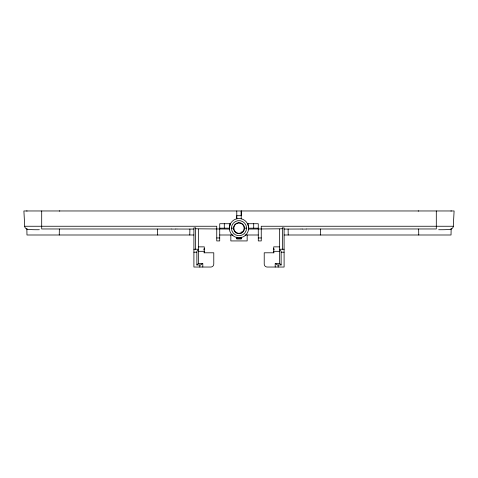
<?xml version="1.0" encoding="UTF-8"?>
<svg xmlns="http://www.w3.org/2000/svg" width="478" height="478" viewBox="0 0 478 478"><rect width="100%" height="100%" fill="white"/><g stroke="black" fill="none" stroke-linecap="round" stroke-linejoin="round"><path stroke-width="0.72" d="M236.777 218.697L236.777 217.323M236.777 216.403L236.777 215.751M241.223 215.68L241.223 210.965L241.223 218.787M248.608 228.956L248.644 228.173A9.614 9.56 -89.7 0 0 248.058 224.917L248.076 223.722M59.248 234.997L59.35 229.064M189.79 234.997L189.891 229.064M320.332 234.997L320.439 229.064M451.136 228.95L451.029 234.997L284.099 234.997M204.285 248.345L203.843 249.928M450.963 228.992L451.029 228.98A2.97 2.97 0 0 0 453.299 226.249L454.1 210.965L23.9 210.965L24.701 226.249A2.97 2.97 0 0 0 26.935 228.968L27.055 228.998M199.84 267.035L199.84 264.961L196.87 264.961L198.352 263.48L198.352 229.064M240.607 215.715L237.291 215.709M170.76 229.016L171.805 228.98M301.068 229.022L302.329 228.98M170.341 229.028L41.7 228.968L41.7 210.965M300.865 229.028L284.099 229.064M236.777 238.068L241.223 238.068M230.444 223.722L219.737 223.722L219.713 240.918L216.749 240.93L216.749 226.249L24.701 226.249M247.556 223.722L258.263 223.722L258.287 240.918L261.251 240.93L261.251 226.249L453.299 226.249M229.673 229.064L196.428 228.807A4.009 2.832 -87 0 1 195.383 227.922L193.901 227.916L193.901 267.035L210.816 267.035A2.97 2.97 0 0 0 213.78 264.071L213.78 252.796L203.891 252.796M248.327 229.064L281.572 228.807A4.009 2.832 87 0 0 282.618 227.922L284.099 227.916L284.099 267.035L267.184 267.035A2.97 2.97 0 0 1 264.22 264.071L264.22 252.796L274.109 252.796M219.713 228.173L229.356 228.173A2.958 0.317 -84 0 1 229.356 228.317M231.436 228.173L233.802 228.173M244.192 228.173A5.192 5.192 0 0 1 236.407 232.666A5.192 5.192 0 0 1 236.407 223.674A5.192 5.192 0 0 1 244.192 228.173L246.564 228.173A7.564 7.564 0 0 1 235.218 234.722A7.564 7.564 0 0 1 235.218 221.619A7.564 7.564 0 0 1 246.564 228.173M248.644 228.173A9.644 9.644 0 0 0 234.178 219.82A9.644 9.644 0 0 0 234.178 236.52A9.644 9.644 0 0 0 248.644 228.173L258.287 228.173M193.901 229.064L177.117 229.028M193.901 234.997L26.971 234.997L26.864 228.95M219.713 234.997L233.067 234.997M244.933 234.997L258.287 234.997M216.749 237.96L219.713 237.96M258.287 237.96L261.251 237.96M236.777 238.594L241.223 238.594M198.352 246.863L204.285 246.863L204.285 252.796M279.648 246.863L273.715 246.863L273.715 252.796M193.901 249.235L198.352 249.235M279.648 249.235L284.099 249.235M198.352 251.314L204.285 251.314M273.715 251.314L279.648 251.314M193.901 252.205L196.87 252.205L196.87 264.961M284.099 252.205L281.13 252.205L281.13 264.961L278.16 264.961L278.16 267.035M198.352 263.48L202.803 263.48L202.803 267.035M281.13 264.961L279.648 263.48L275.197 263.48L275.197 267.035M306.213 228.98L436.3 228.968L436.3 210.965M175.653 228.98L176.908 229.022M274.157 249.928L273.715 248.345M418.65 229.064L418.752 234.997M288.109 229.064L288.21 234.997M157.561 229.064L157.668 234.997M282.612 227.916L282.612 249.235M279.648 229.064L279.648 263.48M253.704 223.722L253.704 228.173M247.162 234.997L247.162 240.93L230.838 240.93L230.838 234.997M241.223 231.764L241.223 233.115M241.223 237.154L241.223 239L236.777 239L236.777 237.154M236.777 210.965L236.777 218.787M229.924 223.722L229.924 224.911M224.296 223.722L224.296 228.173M195.388 227.916L195.388 249.235M279.624 249.749A3.185 2.253 -90 0 1 281.255 252.163M229.488 228.173A9.614 9.435 -70.2 0 1 230.067 224.959M451.136 228.974A16.318 1.147 1.7 0 1 438.649 229.721M302.377 229.076A16.192 3.663 0 0 1 306.165 229.076M39.351 229.721A16.318 1.141 -1.7 0 1 26.864 228.974M171.853 229.076A16.031 3.675 0 0 1 175.605 229.07M196.745 252.163A3.185 2.253 -90 0 1 198.376 249.749M202.29 263.456A3.185 2.253 0 0 1 199.876 265.087M26.571 210.965A2.372 2.372 0 0 1 27.097 211.019M59.272 211.019A2.372 2.372 0 0 1 59.798 210.965M278.124 265.087A3.185 2.253 0 0 1 275.71 263.456M450.903 211.019A2.372 2.372 0 0 1 451.429 210.965M418.202 210.965A2.372 2.372 0 0 1 418.728 211.019M236.09 232.858A5.515 5.515 0 0 0 244.515 228.347A5.515 5.515 0 0 0 236.395 223.31A5.515 5.515 0 0 0 236.09 232.858"/></g></svg>
